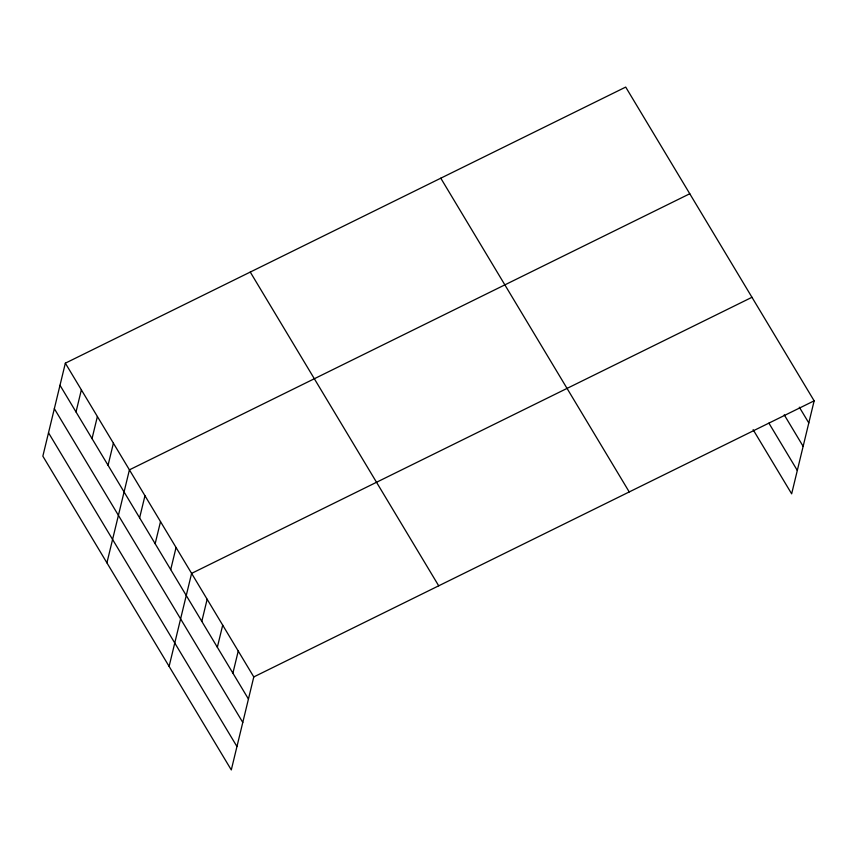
<?xml version="1.0" encoding="UTF-8"?>
<svg xmlns="http://www.w3.org/2000/svg" width="857" height="857" viewBox="0 0 857 857"><rect width="100%" height="100%" fill="white"/><g stroke="black" fill="none" stroke-linecap="round" stroke-linejoin="round"><path stroke-width="1.29" d="M65.346 363.175L42.85 456.17L231.294 769.918L253.79 676.923L65.346 363.175L625.706 87.082L814.15 400.83L791.654 493.825L753.121 429.678M76.016 411.949L81.361 389.839M92.031 438.623L97.387 416.513M108.057 465.287L113.403 443.176M106.921 562.845L129.418 469.85L689.778 193.757M139.616 517.842L144.962 495.732M155.16 543.724L160.516 521.613M170.714 569.616L176.06 547.494M169.108 666.382L191.604 573.387L751.964 297.293M201.802 621.379L207.148 599.268M217.346 647.26L222.702 625.149M232.9 673.152L238.246 651.031M253.79 676.923L814.15 400.83M799.335 407.193L808.804 422.94M784.219 414.82L803.138 446.336M768.922 423.165L797.31 470.439M440.787 178.192L629.231 491.939M250.265 272.065L438.709 585.813M60.001 385.286L248.444 699.033M54.345 408.671L242.788 722.43M48.506 432.774L236.95 746.522"/></g></svg>
